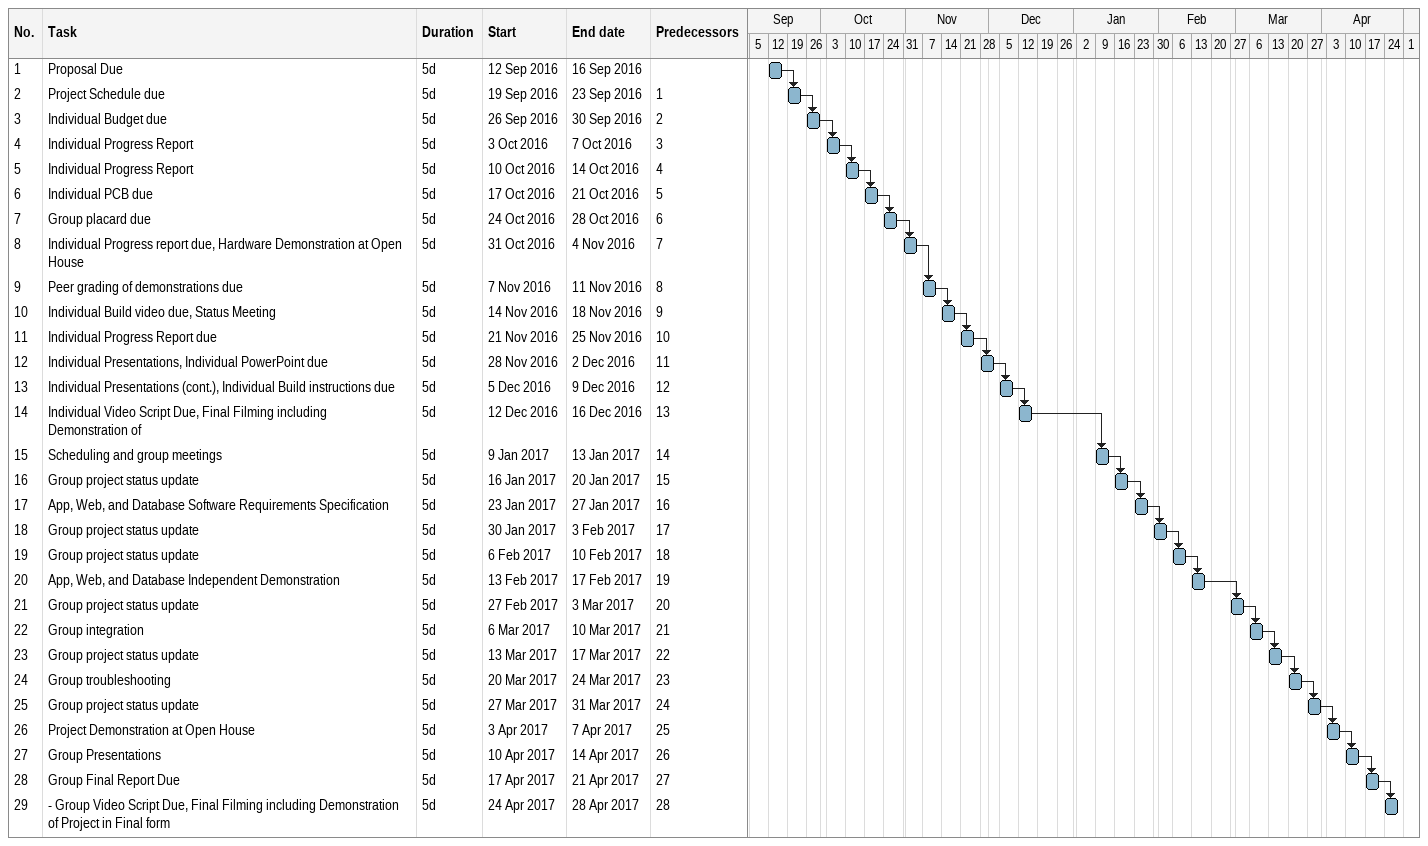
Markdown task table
| ID | Task | Duration | Start | Finish | Predecessors |
|---|---|---|---|---|---|
| 1 | Proposal Due | 5d | 2016-09-12 | 2016-09-16 |  |
| 2 | Project Schedule due | 5d | 2016-09-19 | 2016-09-23 | 1 |
| 3 | Individual Budget due | 5d | 2016-09-26 | 2016-09-30 | 2 |
| 4 | Individual Progress Report | 5d | 2016-10-03 | 2016-10-07 | 3 |
| 5 | Individual Progress Report | 5d | 2016-10-10 | 2016-10-14 | 4 |
| 6 | Individual PCB due | 5d | 2016-10-17 | 2016-10-21 | 5 |
| 7 | Group placard due | 5d | 2016-10-24 | 2016-10-28 | 6 |
| 8 | Individual Progress report due, Hardware Demonstration at Open House | 5d | 2016-10-31 | 2016-11-04 | 7 |
| 9 | Peer grading of demonstrations due | 5d | 2016-11-07 | 2016-11-11 | 8 |
| 10 | Individual Build video due, Status Meeting | 5d | 2016-11-14 | 2016-11-18 | 9 |
| 11 | Individual Progress Report due | 5d | 2016-11-21 | 2016-11-25 | 10 |
| 12 | Individual Presentations, Individual PowerPoint due | 5d | 2016-11-28 | 2016-12-02 | 11 |
| 13 | Individual Presentations (cont.), Individual Build instructions due | 5d | 2016-12-05 | 2016-12-09 | 12 |
| 14 | Individual Video Script Due, Final Filming including Demonstration of | 5d | 2016-12-12 | 2016-12-16 | 13 |
| 15 | Scheduling and group meetings | 5d | 2017-01-09 | 2017-01-13 | 14 |
| 16 | Group project status update | 5d | 2017-01-16 | 2017-01-20 | 15 |
| 17 | App, Web, and Database Software Requirements Specification | 5d | 2017-01-23 | 2017-01-27 | 16 |
| 18 | Group project status update | 5d | 2017-01-30 | 2017-02-03 | 17 |
| 19 | Group project status update | 5d | 2017-02-06 | 2017-02-10 | 18 |
| 20 | App, Web, and Database Independent Demonstration | 5d | 2017-02-13 | 2017-02-17 | 19 |
| 21 | Group project status update | 5d | 2017-02-27 | 2017-03-03 | 20 |
| 22 | Group integration | 5d | 2017-03-06 | 2017-03-10 | 21 |
| 23 | Group project status update | 5d | 2017-03-13 | 2017-03-17 | 22 |
| 24 | Group troubleshooting | 5d | 2017-03-20 | 2017-03-24 | 23 |
| 25 | Group project status update | 5d | 2017-03-27 | 2017-03-31 | 24 |
| 26 | Project Demonstration at Open House | 5d | 2017-04-03 | 2017-04-07 | 25 |
| 27 | Group Presentations | 5d | 2017-04-10 | 2017-04-14 | 26 |
| 28 | Group Final Report Due | 5d | 2017-04-17 | 2017-04-21 | 27 |
| 29 | - Group Video Script Due, Final Filming including Demonstration of Project in Final form | 5d | 2017-04-24 | 2017-04-28 | 28 |
